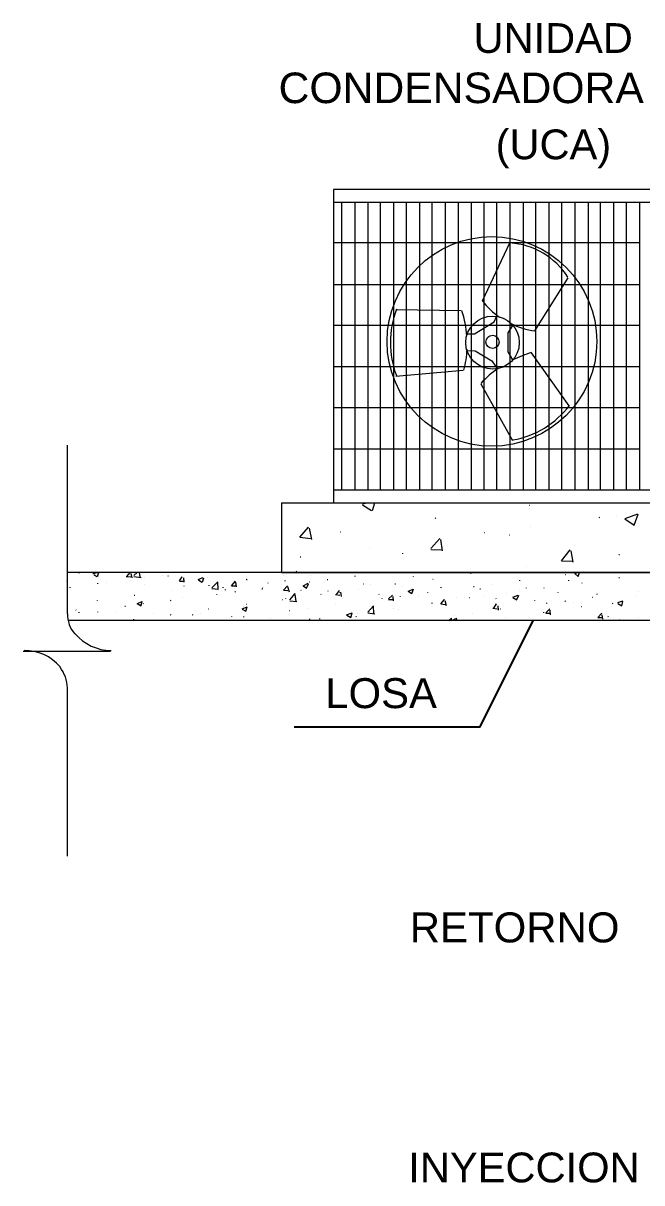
# Model space of a CAD drawing. Header units: millimetres. Extents: x 821 to 906, y 83 to 185.
# Drawn here: x 900.315 to 901.861, y 94.002 to 96.9 of the extents above; entities that cross this region are included whole.
import ezdxf

# ---------------------------------------------------------------- set-up
doc = ezdxf.new("R2010")
doc.units = ezdxf.units.MM
doc.layers.add('C.EMPOTRADO EN PARED Y TECHO', color=210, linetype='Continuous', lineweight=40)
doc.styles.add('Arial$001', font='arial.ttf', dxfattribs={"height": 3.480444})

# ---------------------------------------------------------------- blocks, each defined once
blk = doc.blocks.new('regreger')
at = {"color": 7, "linetype": 'Continuous', "lineweight": 9, "true_color": 0x000007}
for points in [[(463.5345, 135.9704), (462.0543, 135.9704), (462.0543, 134.9129), (463.5345, 134.9129)], [(462.719, 134.8334), (462.719, 134.8334)], [(463.0074, 134.8648), (463.0074, 134.8648)], [(462.1753, 134.7604), (462.1753, 134.7604)], [(462.7057, 134.6991), (462.7057, 134.6991)], [(461.2339, 134.6759), (461.2339, 134.6759)], [(461.2869, 134.6444), (461.2869, 134.6444)], [(461.4162, 134.661), (461.4162, 134.661)], [(461.4179, 134.6378), (461.4179, 134.6378)], [(461.4776, 134.6676), (461.4776, 134.6676)], [(461.6284, 134.6593), (461.6284, 134.6593)], [(461.8869, 134.6676), (461.8869, 134.6676)], [(461.9764, 134.6676), (461.9764, 134.6676)], [(462.0229, 134.6444), (462.0229, 134.6444)], [(462.1803, 134.6378), (462.1803, 134.6378)], [(462.5897, 134.6378), (462.5897, 134.6378)], [(462.9925, 134.6759), (462.9925, 134.6759)], [(461.5074, 134.6162), (461.5074, 134.6162)], [(462.1372, 134.6212), (462.1372, 134.6212)], [(462.2864, 134.6311), (462.2864, 134.6311)], [(462.3394, 134.5997), (462.3394, 134.5997)], [(462.5615, 134.6013), (462.5615, 134.6013)], [(462.6378, 134.6063), (462.6378, 134.6063)], [(462.6809, 134.6162), (462.6809, 134.6162)], [(463.0753, 134.5997), (463.0753, 134.5997)], [(463.0836, 134.6146), (463.0836, 134.6146)], [(461.5455, 134.593), (461.5455, 134.593)], [(461.7494, 134.5632), (461.7494, 134.5632)], [(462.061, 134.5682), (462.061, 134.5682)], [(462.4173, 134.5764), (462.4173, 134.5764)], [(462.4704, 134.593), (462.4704, 134.593)], [(462.8648, 134.5764), (462.8648, 134.5764)], [(463.014, 134.5764), (463.014, 134.5764)], [(461.3168, 134.5466), (461.3168, 134.5466)], [(461.4477, 134.54), (461.4477, 134.54)], [(461.6052, 134.54), (461.6052, 134.54)], [(461.8422, 134.5234), (461.8422, 134.5234)], [(461.9682, 134.5549), (461.9682, 134.5549)], [(462.1356, 134.54), (462.1356, 134.54)], [(462.2582, 134.5549), (462.2582, 134.5549)], [(462.2731, 134.5532), (462.2731, 134.5532)], [(462.4621, 134.5317), (462.4621, 134.5317)], [(462.5234, 134.54), (462.5234, 134.54)], [(462.6361, 134.5251), (462.6361, 134.5251)], [(463.082, 134.5251), (463.082, 134.5251)]]:
    blk.add_lwpolyline(points, close=True, dxfattribs=at)
for points in [[(462.0543, 135.9273), (463.5345, 135.9273), (463.5345, 135.9273)], [(462.0809, 135.9273), (462.0809, 134.956), (462.0809, 134.956)], [(462.1256, 135.9273), (462.1256, 134.956), (462.1256, 134.956)], [(462.1704, 135.9273), (462.1704, 134.956), (462.1704, 134.956)], [(462.2118, 135.9273), (462.2118, 134.956), (462.2118, 134.956)], [(462.2566, 135.9273), (462.2566, 134.956), (462.2566, 134.956)], [(462.2997, 135.9273), (462.2997, 134.956), (462.2997, 134.956)], [(462.3444, 135.9273), (462.3444, 134.956), (462.3444, 134.956)], [(462.3858, 135.9273), (462.3858, 134.956), (462.3858, 134.956)], [(462.4306, 135.9273), (462.4306, 134.956), (462.4306, 134.956)], [(462.4753, 135.9273), (462.4753, 134.956), (462.4753, 134.956)], [(462.5184, 135.9273), (462.5184, 134.956), (462.5184, 134.956)], [(462.5615, 135.9273), (462.5615, 134.956), (462.5615, 134.956)], [(462.6046, 135.9273), (462.6046, 134.956), (462.6046, 134.956)], [(462.6494, 135.9273), (462.6494, 134.956), (462.6494, 134.956)], [(462.6941, 135.9273), (462.6941, 134.956), (462.6941, 134.956)], [(462.7356, 135.9273), (462.7356, 134.956), (462.7356, 134.956)], [(462.7803, 135.9273), (462.7803, 134.956), (462.7803, 134.956)], [(462.8234, 135.9273), (462.8234, 134.956), (462.8234, 134.956)], [(462.8682, 135.9273), (462.8682, 134.956), (462.8682, 134.956)], [(462.9129, 135.9273), (462.9129, 134.956), (462.9129, 134.956)], [(462.9543, 135.9273), (462.9543, 134.956), (462.9543, 134.956)], [(462.9991, 135.9273), (462.9991, 134.956), (462.9991, 134.956)], [(463.0422, 135.9273), (463.0422, 134.956), (463.0422, 134.956)], [(463.0869, 135.9273), (463.0869, 134.956), (463.0869, 134.956)], [(463.0869, 135.7897), (462.0543, 135.7897), (462.0543, 135.7897)], [(462.5566, 135.5941), (462.6494, 135.7897), (462.6494, 135.7897)], [(462.845, 135.672), (462.7322, 135.493), (462.7322, 135.493)], [(463.0869, 135.6488), (462.0543, 135.6488), (462.0543, 135.6488)], [(462.4853, 135.561), (462.2648, 135.5643), (462.2648, 135.5643)], [(462.5052, 135.4831), (462.53, 135.4831), (462.5963, 135.5229), (462.6046, 135.5411)], [(463.0869, 135.5113), (462.0543, 135.5113), (462.0543, 135.5113)], [(462.6577, 135.5113), (462.6427, 135.4864), (462.6427, 135.4218), (462.6577, 135.3952)], [(462.5035, 135.4267), (462.5317, 135.4251), (462.588, 135.3919), (462.6063, 135.3654)], [(462.7206, 135.4184), (462.8483, 135.2394), (462.8483, 135.2394)], [(463.0869, 135.372), (462.0543, 135.372), (462.0543, 135.372)], [(462.4919, 135.3588), (462.2648, 135.3389), (462.2648, 135.3389)], [(462.5516, 135.314), (462.6577, 135.1234), (462.6577, 135.1234)], [(463.0869, 135.2328), (462.0543, 135.2328), (462.0543, 135.2328)], [(461.156, 134.5383), (461.156, 135.1068), (461.156, 135.1068)], [(463.0869, 135.0936), (462.0543, 135.0936), (462.0543, 135.0936)], [(462.0543, 134.956), (463.5345, 134.956), (463.5345, 134.956)], [(461.8787, 134.9129), (461.8787, 134.6776), (463.7383, 134.6776), (463.7383, 134.9129)], [(461.8787, 134.9129), (462.0842, 134.9129), (462.0842, 134.9129)], [(462.1521, 134.9096), (462.1671, 134.9129), (462.1671, 134.9129)], [(462.1853, 134.8864), (462.1936, 134.9129), (462.1936, 134.9129)], [(462.1521, 134.9063), (462.182, 134.8864), (462.182, 134.8864)], [(462.7157, 134.903), (462.714, 134.903), (462.714, 134.903)], [(463.0803, 134.8748), (463.0372, 134.8582), (463.0687, 134.8367)], [(463.0687, 134.8367), (463.082, 134.8748), (463.082, 134.8748)], [(462.3991, 134.8599), (462.3974, 134.8615), (462.3974, 134.8615)], [(462.9527, 134.8615), (462.951, 134.8632), (462.951, 134.8632)], [(461.94, 134.7969), (461.9698, 134.83), (461.9698, 134.83)], [(461.94, 134.7969), (461.9764, 134.7919), (461.9764, 134.7919)], [(461.9814, 134.7886), (461.9731, 134.8267), (461.9731, 134.8267)], [(462.0792, 134.8135), (462.0776, 134.8135), (462.0776, 134.8135)], [(462.5648, 134.8118), (462.5632, 134.8118), (462.5632, 134.8118)], [(462.6494, 134.8035), (462.6477, 134.8035), (462.6477, 134.8035)], [(462.3825, 134.7588), (462.4124, 134.7919), (462.4124, 134.7919)], [(462.3825, 134.7555), (462.4173, 134.7538), (462.4173, 134.7538)], [(462.4223, 134.7505), (462.4157, 134.7886), (462.4157, 134.7886)], [(461.9433, 134.7289), (461.9416, 134.7289), (461.9416, 134.7289)], [(462.288, 134.7405), (462.288, 134.7422), (462.288, 134.7422)], [(462.8234, 134.7173), (462.8532, 134.7538), (462.8532, 134.7538)], [(462.8234, 134.7173), (462.8599, 134.7157), (462.8599, 134.7157)], [(462.8632, 134.7124), (462.8566, 134.7505), (462.8566, 134.7505)], [(463.019, 134.7372), (463.0173, 134.7372), (463.0173, 134.7372)], [(464.8339, 134.6776), (461.156, 134.6776), (461.156, 134.6776)], [(461.1974, 134.6742), (461.1958, 134.6776), (461.1958, 134.6776)], [(461.2422, 134.6742), (461.2571, 134.6776), (461.2571, 134.6776)], [(461.2571, 134.6643), (461.2621, 134.6776), (461.2621, 134.6776)], [(461.3566, 134.6643), (461.3682, 134.6776), (461.3682, 134.6776)], [(461.3798, 134.6676), (461.3914, 134.6776), (461.3914, 134.6776)], [(461.4013, 134.6626), (461.3997, 134.6776), (461.3997, 134.6776)], [(461.93, 134.6792), (461.9284, 134.6809), (461.9284, 134.6809)], [(462.8682, 134.6742), (462.8781, 134.6776), (462.8781, 134.6776)], [(462.8798, 134.6643), (462.8847, 134.6776), (462.8847, 134.6776)], [(462.8997, 134.6776), (462.898, 134.6792), (462.898, 134.6792)], [(461.156, 134.6477), (461.1543, 134.6494), (461.1543, 134.6494)], [(461.2455, 134.6709), (461.2555, 134.6643), (461.2555, 134.6643)], [(461.2588, 134.6643), (461.2588, 134.6659), (461.2588, 134.6659)], [(461.2588, 134.6394), (461.2588, 134.6411), (461.2588, 134.6411)], [(461.3549, 134.6643), (461.3698, 134.6626), (461.3698, 134.6626)], [(461.3648, 134.6709), (461.3648, 134.6726), (461.3648, 134.6726)], [(461.3748, 134.6593), (461.3715, 134.6742), (461.3715, 134.6742)], [(461.3798, 134.6643), (461.4046, 134.661), (461.4046, 134.661)], [(461.4974, 134.6643), (461.4958, 134.6659), (461.4958, 134.6659)], [(461.5339, 134.6494), (461.5438, 134.6626), (461.5438, 134.6626)], [(461.5339, 134.6477), (461.5488, 134.6477), (461.5488, 134.6477)], [(461.5505, 134.6444), (461.5488, 134.6593), (461.5488, 134.6593)], [(461.5969, 134.6543), (461.6135, 134.661), (461.6135, 134.661)], [(461.5985, 134.6527), (461.6101, 134.6444), (461.6101, 134.6444)], [(461.6118, 134.6444), (461.6168, 134.6593), (461.6168, 134.6593)], [(461.6433, 134.6262), (461.6632, 134.6461), (461.6632, 134.6461)], [(461.6648, 134.6212), (461.6632, 134.6444), (461.6632, 134.6444)], [(461.7096, 134.6328), (461.7229, 134.6477), (461.7229, 134.6477)], [(461.7262, 134.6295), (461.7245, 134.6444), (461.7245, 134.6444)], [(461.761, 134.6543), (461.7593, 134.6543), (461.7593, 134.6543)], [(461.7626, 134.6527), (461.761, 134.6527), (461.761, 134.6527)], [(461.8339, 134.6411), (461.8339, 134.6427), (461.8339, 134.6427)], [(461.8919, 134.6477), (461.8903, 134.6494), (461.8903, 134.6494)], [(461.9516, 134.6328), (461.9682, 134.6411), (461.9682, 134.6411)], [(461.9632, 134.6245), (461.9698, 134.6394), (461.9698, 134.6394)], [(461.9731, 134.6444), (461.9715, 134.6444), (461.9715, 134.6444)], [(462.0345, 134.6527), (462.0328, 134.6527), (462.0328, 134.6527)], [(462.1273, 134.6643), (462.1273, 134.6659), (462.1273, 134.6659)], [(462.1555, 134.6378), (462.1538, 134.6378), (462.1538, 134.6378)], [(462.2632, 134.6378), (462.2615, 134.6378), (462.2615, 134.6378)], [(462.3245, 134.6626), (462.3245, 134.6643), (462.3245, 134.6643)], [(462.3908, 134.6543), (462.3892, 134.6543), (462.3892, 134.6543)], [(462.5184, 134.6742), (462.5168, 134.6742), (462.5168, 134.6742)], [(462.6825, 134.6494), (462.6825, 134.651), (462.6825, 134.651)], [(462.8383, 134.6693), (462.8367, 134.6693), (462.8367, 134.6693)], [(462.8483, 134.6494), (462.8483, 134.651), (462.8483, 134.651)], [(462.8682, 134.6742), (462.8798, 134.6643), (462.8798, 134.6643)], [(462.893, 134.6411), (462.893, 134.6427), (462.893, 134.6427)], [(463.019, 134.6593), (463.0173, 134.6593), (463.0173, 134.6593)], [(461.1659, 134.6262), (461.1659, 134.6278), (461.1659, 134.6278)], [(461.3831, 134.5997), (461.3814, 134.5997), (461.3814, 134.5997)], [(461.5505, 134.6311), (461.5488, 134.6311), (461.5488, 134.6311)], [(461.635, 134.6328), (461.635, 134.6345), (461.635, 134.6345)], [(461.6433, 134.6229), (461.6665, 134.6212), (461.6665, 134.6212)], [(461.6599, 134.603), (461.6599, 134.6046), (461.6599, 134.6046)], [(461.6814, 134.6262), (461.6814, 134.6278), (461.6814, 134.6278)], [(461.6897, 134.6179), (461.6897, 134.6195), (461.6897, 134.6195)], [(461.7096, 134.6328), (461.7245, 134.6328), (461.7245, 134.6328)], [(461.7229, 134.6113), (461.7212, 134.6129), (461.7212, 134.6129)], [(461.814, 134.6212), (461.8124, 134.6212), (461.8124, 134.6212)], [(461.8157, 134.6245), (461.814, 134.6262), (461.814, 134.6262)], [(461.8853, 134.6179), (461.8985, 134.6328), (461.8985, 134.6328)], [(461.8853, 134.6179), (461.9002, 134.6162), (461.9002, 134.6162)], [(461.9052, 134.6113), (461.9002, 134.6295), (461.9002, 134.6295)], [(461.9068, 134.5847), (461.9251, 134.6063), (461.9251, 134.6063)], [(461.9284, 134.5798), (461.9251, 134.603), (461.9251, 134.603)], [(461.945, 134.6162), (461.9433, 134.6162), (461.9433, 134.6162)], [(461.9516, 134.6328), (461.9632, 134.6245), (461.9632, 134.6245)], [(462.0129, 134.603), (462.0113, 134.6046), (462.0113, 134.6046)], [(462.0361, 134.6146), (462.0345, 134.6146), (462.0345, 134.6146)], [(462.061, 134.603), (462.0759, 134.6013), (462.0759, 134.6013)], [(462.0643, 134.603), (462.0742, 134.6162), (462.0742, 134.6162)], [(462.0759, 134.6096), (462.0759, 134.6113), (462.0759, 134.6113)], [(462.0809, 134.5963), (462.0792, 134.6113), (462.0792, 134.6113)], [(462.2085, 134.603), (462.2068, 134.6046), (462.2068, 134.6046)], [(462.24, 134.588), (462.2532, 134.6013), (462.2532, 134.6013)], [(462.2798, 134.5963), (462.2798, 134.598), (462.2798, 134.598)], [(462.3063, 134.6146), (462.3229, 134.6212), (462.3229, 134.6212)], [(462.3063, 134.6146), (462.3179, 134.6063), (462.3179, 134.6063)], [(462.3179, 134.6063), (462.3245, 134.6212), (462.3245, 134.6212)], [(462.3726, 134.6096), (462.3726, 134.6113), (462.3726, 134.6113)], [(462.4173, 134.6262), (462.4173, 134.6278), (462.4173, 134.6278)], [(462.5284, 134.6295), (462.5267, 134.6295), (462.5267, 134.6295)], [(462.5499, 134.6212), (462.5483, 134.6212), (462.5483, 134.6212)], [(462.6593, 134.5947), (462.6776, 134.6013), (462.6776, 134.6013)], [(462.6726, 134.5864), (462.6792, 134.6013), (462.6792, 134.6013)], [(462.7057, 134.6245), (462.7057, 134.6262), (462.7057, 134.6262)], [(462.7654, 134.6245), (462.7654, 134.6262), (462.7654, 134.6262)], [(462.8118, 134.6096), (462.8118, 134.6113), (462.8118, 134.6113)], [(462.9444, 134.603), (462.9427, 134.6046), (462.9427, 134.6046)], [(461.2571, 134.5814), (461.2571, 134.5831), (461.2571, 134.5831)], [(461.3516, 134.5632), (461.3499, 134.5632), (461.3499, 134.5632)], [(461.3914, 134.5731), (461.4079, 134.5798), (461.4079, 134.5798)], [(461.3914, 134.5731), (461.4046, 134.5648), (461.4046, 134.5648)], [(461.4046, 134.5698), (461.403, 134.5698), (461.403, 134.5698)], [(461.4046, 134.5648), (461.4079, 134.5798), (461.4079, 134.5798)], [(461.4129, 134.5715), (461.4113, 134.5731), (461.4113, 134.5731)], [(461.5057, 134.5814), (461.5041, 134.5831), (461.5041, 134.5831)], [(461.7461, 134.5549), (461.7626, 134.5615), (461.7626, 134.5615)], [(461.7577, 134.5466), (461.7626, 134.5615), (461.7626, 134.5615)], [(461.761, 134.5698), (461.7593, 134.5698), (461.7593, 134.5698)], [(461.8836, 134.5847), (461.882, 134.5847), (461.882, 134.5847)], [(461.8936, 134.588), (461.8936, 134.5897), (461.8936, 134.5897)], [(461.9068, 134.5814), (461.93, 134.5798), (461.93, 134.5798)], [(462.1704, 134.5433), (462.1886, 134.5648), (462.1886, 134.5648)], [(462.1903, 134.54), (462.1886, 134.5632), (462.1886, 134.5632)], [(462.2184, 134.588), (462.2184, 134.5897), (462.2184, 134.5897)], [(462.24, 134.5864), (462.2549, 134.5864), (462.2549, 134.5864)], [(462.2566, 134.5814), (462.2549, 134.5963), (462.2549, 134.5963)], [(462.3875, 134.5731), (462.3875, 134.5748), (462.3875, 134.5748)], [(462.4157, 134.5715), (462.4289, 134.5864), (462.4289, 134.5864)], [(462.4157, 134.5715), (462.4306, 134.5698), (462.4306, 134.5698)], [(462.4356, 134.5648), (462.4306, 134.5814), (462.4306, 134.5814)], [(462.5135, 134.5914), (462.5118, 134.5914), (462.5118, 134.5914)], [(462.5947, 134.5566), (462.6046, 134.5715), (462.6046, 134.5715)], [(462.603, 134.588), (462.6013, 134.5897), (462.6013, 134.5897)], [(462.6113, 134.5499), (462.6096, 134.5648), (462.6096, 134.5648)], [(462.6593, 134.593), (462.6726, 134.5847), (462.6726, 134.5847)], [(462.7339, 134.5814), (462.7339, 134.5831), (462.7339, 134.5831)], [(462.7737, 134.5731), (462.7737, 134.5748), (462.7737, 134.5748)], [(462.8367, 134.5798), (462.835, 134.5814), (462.835, 134.5814)], [(462.8914, 134.5615), (462.8897, 134.5615), (462.8897, 134.5615)], [(462.9295, 134.593), (462.9278, 134.593), (462.9278, 134.593)], [(462.9974, 134.5715), (462.9958, 134.5731), (462.9958, 134.5731)], [(463.014, 134.5764), (463.0306, 134.5814), (463.0306, 134.5814)], [(463.014, 134.5731), (463.0273, 134.5648), (463.0273, 134.5648)], [(463.0273, 134.5648), (463.0306, 134.5798), (463.0306, 134.5798)], [(461.1858, 134.5499), (461.1842, 134.5516), (461.1842, 134.5516)], [(461.1958, 134.5416), (461.1958, 134.5433), (461.1958, 134.5433)], [(461.2588, 134.5433), (461.2588, 134.545), (461.2588, 134.545)], [(461.3798, 134.5184), (461.3798, 134.5201), (461.3798, 134.5201)], [(461.5057, 134.5334), (461.5041, 134.535), (461.5041, 134.535)], [(461.5803, 134.5334), (461.5787, 134.535), (461.5787, 134.535)], [(461.6334, 134.5532), (461.6317, 134.5532), (461.6317, 134.5532)], [(461.7113, 134.5284), (461.7113, 134.53), (461.7113, 134.53)], [(461.7461, 134.5532), (461.7577, 134.5466), (461.7577, 134.5466)], [(461.751, 134.5267), (461.751, 134.5284), (461.751, 134.5284)], [(461.9068, 134.5483), (461.9052, 134.5483), (461.9052, 134.5483)], [(461.9748, 134.5184), (461.9731, 134.5201), (461.9731, 134.5201)], [(462.0079, 134.5201), (462.0079, 134.5218), (462.0079, 134.5218)], [(462.0974, 134.535), (462.1173, 134.5416), (462.1173, 134.5416)], [(462.0991, 134.5334), (462.1124, 134.5251), (462.1124, 134.5251)], [(462.1124, 134.5251), (462.1173, 134.54), (462.1173, 134.54)], [(462.1322, 134.5267), (462.1306, 134.5284), (462.1306, 134.5284)], [(462.1704, 134.5416), (462.1936, 134.5383), (462.1936, 134.5383)], [(462.4438, 134.5151), (462.4521, 134.5234), (462.4521, 134.5234)], [(462.4521, 134.5151), (462.4521, 134.5234), (462.4521, 134.5234)], [(462.4521, 134.5151), (462.4704, 134.5234), (462.4704, 134.5234)], [(462.4687, 134.5151), (462.4704, 134.5201), (462.4704, 134.5201)], [(462.5914, 134.5566), (462.6063, 134.5549), (462.6063, 134.5549)], [(462.6179, 134.5532), (462.6162, 134.5532), (462.6162, 134.5532)], [(462.7637, 134.5416), (462.7637, 134.5433), (462.7637, 134.5433)], [(462.7704, 134.5416), (462.7836, 134.5549), (462.7836, 134.5549)], [(462.7704, 134.54), (462.7853, 134.54), (462.7853, 134.54)], [(462.7869, 134.535), (462.7853, 134.5499), (462.7853, 134.5499)], [(462.9461, 134.5251), (462.9593, 134.54), (462.9593, 134.54)], [(462.9461, 134.5251), (462.961, 134.5251), (462.961, 134.5251)], [(462.9626, 134.5201), (462.961, 134.535), (462.961, 134.535)], [(462.9825, 134.5267), (462.9809, 134.5284), (462.9809, 134.5284)], [(464.8339, 134.5151), (461.1577, 134.5151), (461.1577, 134.5151)], [(463.0206, 134.5168), (463.019, 134.5168), (463.019, 134.5168)], [(461.0068, 134.4124), (461.3019, 134.4124), (461.3019, 134.4124)], [(461.156, 133.7195), (461.156, 134.288), (461.156, 134.288)]]:
    blk.add_lwpolyline(points, dxfattribs=at)
at = {"color": 7, "linetype": 'Continuous', "lineweight": -2, "true_color": 0x000007}
blk.add_lwpolyline([(462.7273, 134.5168), (462.5466, 134.1555), (461.9217, 134.1555)], dxfattribs=at)
at = {"color": 7, "linetype": 'Continuous', "lineweight": 9, "true_color": 0x000007}
for points in [[(462.588, 135.8113), (462.3941, 135.8113), (462.235, 135.6521), (462.235, 135.4566), (462.235, 135.4566), (462.235, 135.2626), (462.3941, 135.1035), (462.588, 135.1035), (462.588, 135.1035), (462.7836, 135.1035), (462.9427, 135.2626), (462.9427, 135.4566), (462.9427, 135.4566), (462.9427, 135.6521), (462.7836, 135.8113), (462.588, 135.8113)], [(462.5914, 135.5427), (462.5416, 135.5427), (462.5002, 135.503), (462.5002, 135.4532), (462.5002, 135.4532), (462.5002, 135.4035), (462.5416, 135.3637), (462.5914, 135.3637), (462.5914, 135.3637), (462.6411, 135.3637), (462.6809, 135.4035), (462.6809, 135.4532), (462.6809, 135.4532), (462.6809, 135.503), (462.6411, 135.5427), (462.5914, 135.5427)], [(462.5914, 135.4781), (462.5781, 135.4781), (462.5682, 135.4682), (462.5682, 135.4549), (462.5682, 135.4549), (462.5682, 135.4433), (462.5781, 135.4334), (462.5914, 135.4334), (462.5914, 135.4334), (462.603, 135.4334), (462.6129, 135.4433), (462.6129, 135.4549), (462.6129, 135.4549), (462.6129, 135.4682), (462.603, 135.4781), (462.5914, 135.4781)]]:
    blk.add_open_spline(points, degree=3, knots=[0, 0, 0, 0, 0.0625, 0.0625, 0.0625, 0.062501, 0.125, 0.125, 0.125, 0.125001, 0.1875, 0.1875, 0.1875, 0.187501, 1, 1, 1, 1], dxfattribs=at)
for points in [[(462.845, 135.6737), (462.8019, 135.7416), (462.7306, 135.7847), (462.6494, 135.7897)], [(462.5566, 135.5941), (462.5731, 135.5726), (462.593, 135.5543), (462.6146, 135.5394)], [(462.2665, 135.5659), (462.24, 135.493), (462.2383, 135.4135), (462.2665, 135.3422)], [(462.5035, 135.4748), (462.5019, 135.5046), (462.4969, 135.5328), (462.4869, 135.561)], [(462.6527, 135.5179), (462.6776, 135.5046), (462.7057, 135.4963), (462.7339, 135.493)], [(462.4936, 135.3604), (462.5002, 135.3836), (462.5035, 135.4068), (462.5052, 135.4317)], [(462.7223, 135.4201), (462.7008, 135.4135), (462.6792, 135.4052), (462.6593, 135.3952)], [(462.6096, 135.3654), (462.588, 135.3521), (462.5698, 135.3356), (462.5516, 135.3157)], [(462.6593, 135.1251), (462.7356, 135.1383), (462.8035, 135.1798), (462.8499, 135.2411)], [(461.156, 134.5383), (461.156, 134.5135), (461.1643, 134.4886), (461.1809, 134.4704)], [(461.1825, 134.4704), (461.2124, 134.4356), (461.2571, 134.414), (461.3035, 134.414)], [(461.1311, 134.3593), (461.1013, 134.3941), (461.0566, 134.4157), (461.0101, 134.414)], [(461.156, 134.288), (461.156, 134.3129), (461.1461, 134.3378), (461.1311, 134.3577)]]:
    blk.add_open_spline(points, degree=3, dxfattribs=at)
at = {"color": 7, "true_color": 0x000007, "style": 'Arial$001'}
for s, height, p in [('UNIDAD', 0.1004, (462.5267, 136.4311)), ('CONDENSADORA DE AIRE', 0.103133, (461.8687, 136.2616)), ('(UCA)', 0.10047, (462.6013, 136.0722)), ('LOSA', 0.10116, (462.0262, 134.2196)), ('RETORNO', 0.10135, (462.3113, 133.4289)), ('INYECCION', 0.10062, (462.3063, 132.619))]:
    blk.add_text(s, height=height, dxfattribs=at).set_placement(p)

msp = doc.modelspace()

# ---------------------------------------------------------------- block references
at = {"layer": 'C.EMPOTRADO EN PARED Y TECHO', "lineweight": 25, "xscale": 0.7403935568954524, "yscale": 0.7403935568954524, "zscale": 0.7403935568954524}
msp.add_blockref('regreger', (558.9885, -4.1872), dxfattribs=at)

doc.saveas('drawing.dxf')
